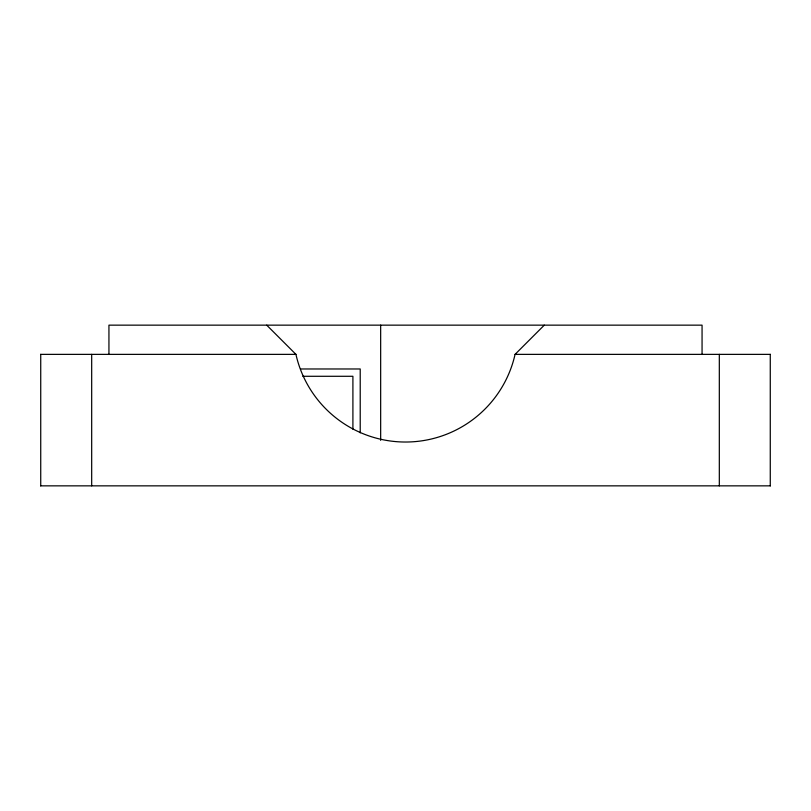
<?xml version="1.0" encoding="UTF-8"?>
<svg xmlns="http://www.w3.org/2000/svg" width="811" height="811" viewBox="0 0 811 811"><rect width="100%" height="100%" fill="white"/><g stroke="black" fill="none" stroke-linecap="round" stroke-linejoin="round"><path stroke-width="1.22" d="M40.55 354.366L295.934 354.366A112.303 112.303 0 0 0 515.066 354.366L544.282 325.15M515.066 354.366L770.45 354.366M300.942 368.975L360.216 368.975L360.216 432.841M302.817 376.284L352.907 376.284L352.907 429.181M40.55 485.85L770.45 485.85M266.718 325.15L295.934 354.366M770.268 354.366L770.268 485.85M719.316 354.366L719.316 485.85M702.062 354.366L702.062 325.15L108.938 325.15L108.938 354.366M380.663 325.15L380.663 440.353M91.684 354.366L91.684 485.85M40.732 354.366L40.732 485.85"/></g></svg>
